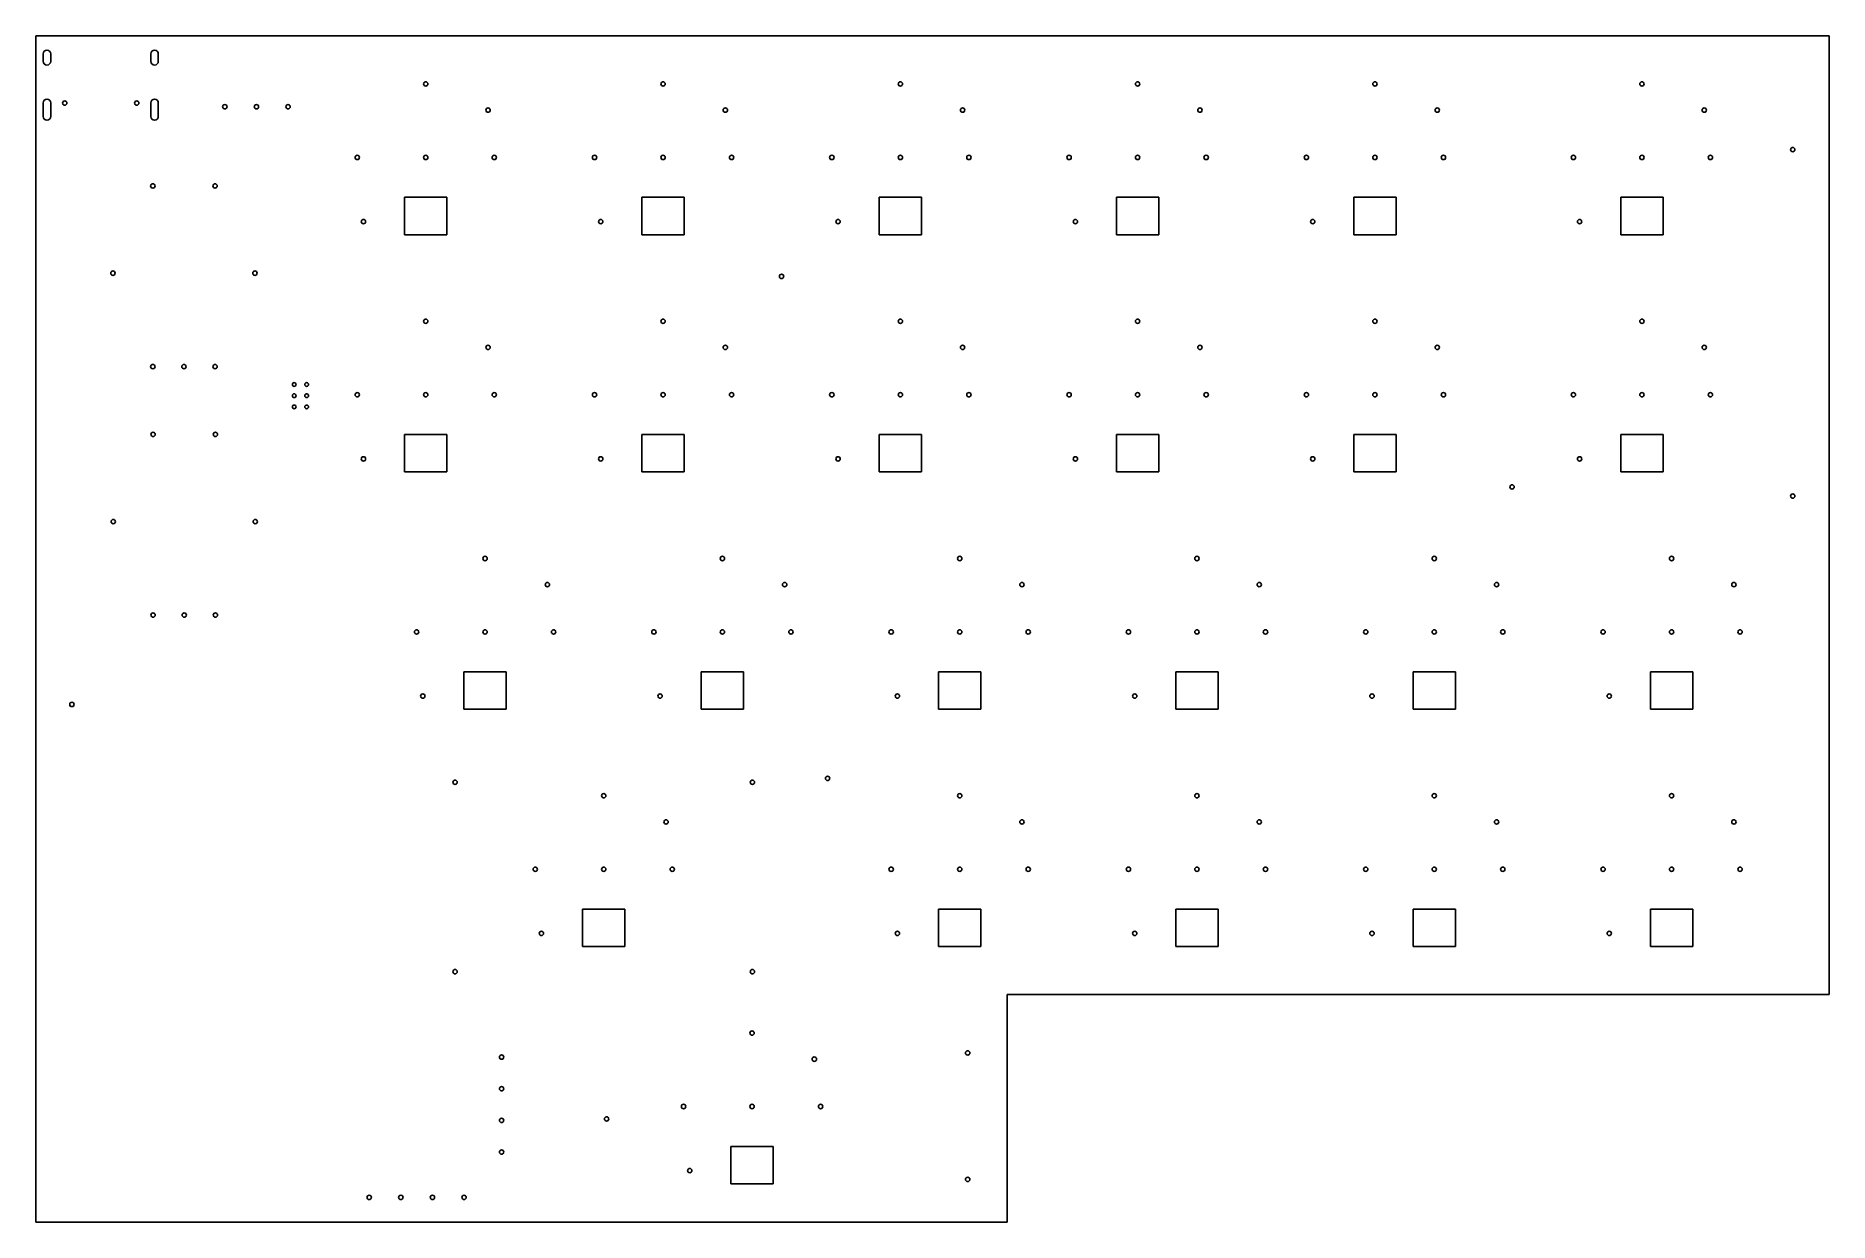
# Model space of a CAD drawing. Extents: x 59 to 203, y -122 to -27.
import ezdxf

# ---------------------------------------------------------------- set-up
doc = ezdxf.new("R2010")
doc.units = 0
doc.layers.add('BLACK', color=7, linetype='CONTINUOUS')

msp = doc.modelspace()

# ---------------------------------------------------------------- linework, layer by layer
at = {"layer": 'BLACK', "linetype": 'CONTINUOUS'}
for p, q in [((59.1975, -122.0094), (59.1975, -26.7594)), ((59.1975, -26.7594), (62.6265, -26.7594)), ((62.6265, -26.7594), (203.1565, -26.7594)), ((203.1565, -103.7214), (203.1565, -26.7594)), ((59.7865, -28.2034), (59.7865, -28.8034)), ((60.3865, -28.8034), (60.3865, -28.2034)), ((68.4265, -28.2034), (68.4265, -28.8034)), ((69.0265, -28.8034), (69.0265, -28.2034)), ((59.7865, -32.1334), (59.7865, -33.2334)), ((60.3865, -33.2334), (60.3865, -32.1334)), ((68.4265, -32.1334), (68.4265, -33.2334)), ((69.0265, -33.2334), (69.0265, -32.1334)), ((88.7965, -39.7234), (88.7965, -42.7234)), ((92.1965, -39.7234), (88.7965, -39.7234)), ((92.1965, -42.7234), (92.1965, -39.7234)), ((107.8465, -39.7234), (107.8465, -42.7234)), ((111.2465, -39.7234), (107.8465, -39.7234)), ((111.2465, -42.7234), (111.2465, -39.7234)), ((126.8965, -39.7234), (126.8965, -42.7234)), ((130.2965, -39.7234), (126.8965, -39.7234)), ((130.2965, -42.7234), (130.2965, -39.7234)), ((145.9465, -39.7234), (145.9465, -42.7234)), ((149.3465, -39.7234), (145.9465, -39.7234)), ((149.3465, -42.7234), (149.3465, -39.7234)), ((164.9965, -39.7234), (164.9965, -42.7234)), ((168.3965, -39.7234), (164.9965, -39.7234)), ((168.3965, -42.7234), (168.3965, -39.7234)), ((186.42775, -39.7234), (186.42775, -42.7234)), ((189.82775, -39.7234), (186.42775, -39.7234)), ((189.82775, -42.7234), (189.82775, -39.7234)), ((88.7965, -42.7234), (92.1965, -42.7234)), ((107.8465, -42.7234), (111.2465, -42.7234)), ((126.8965, -42.7234), (130.2965, -42.7234)), ((145.9465, -42.7234), (149.3465, -42.7234)), ((164.9965, -42.7234), (168.3965, -42.7234)), ((186.42775, -42.7234), (189.82775, -42.7234)), ((88.7965, -58.7734), (88.7965, -61.7734)), ((92.1965, -58.7734), (88.7965, -58.7734)), ((92.1965, -61.7734), (92.1965, -58.7734)), ((107.8465, -58.7734), (107.8465, -61.7734)), ((111.2465, -58.7734), (107.8465, -58.7734)), ((111.2465, -61.7734), (111.2465, -58.7734)), ((126.8965, -58.7734), (126.8965, -61.7734)), ((130.2965, -58.7734), (126.8965, -58.7734)), ((130.2965, -61.7734), (130.2965, -58.7734)), ((145.9465, -58.7734), (145.9465, -61.7734)), ((149.3465, -58.7734), (145.9465, -58.7734)), ((149.3465, -61.7734), (149.3465, -58.7734)), ((164.9965, -58.7734), (164.9965, -61.7734)), ((168.3965, -58.7734), (164.9965, -58.7734)), ((168.3965, -61.7734), (168.3965, -58.7734)), ((186.42775, -58.7734), (186.42775, -61.7734)), ((189.82775, -58.7734), (186.42775, -58.7734)), ((189.82775, -61.7734), (189.82775, -58.7734)), ((88.7965, -61.7734), (92.1965, -61.7734)), ((107.8465, -61.7734), (111.2465, -61.7734)), ((126.8965, -61.7734), (130.2965, -61.7734)), ((145.9465, -61.7734), (149.3465, -61.7734)), ((164.9965, -61.7734), (168.3965, -61.7734)), ((186.42775, -61.7734), (189.82775, -61.7734)), ((93.559, -77.8234), (93.559, -80.8234)), ((96.959, -77.8234), (93.559, -77.8234)), ((96.959, -80.8234), (96.959, -77.8234)), ((112.609, -77.8234), (112.609, -80.8234)), ((116.009, -77.8234), (112.609, -77.8234)), ((116.009, -80.8234), (116.009, -77.8234)), ((131.659, -77.8234), (131.659, -80.8234)), ((135.059, -77.8234), (131.659, -77.8234)), ((135.059, -80.8234), (135.059, -77.8234)), ((150.709, -77.8234), (150.709, -80.8234)), ((154.109, -77.8234), (150.709, -77.8234)), ((154.109, -80.8234), (154.109, -77.8234)), ((169.759, -77.8234), (169.759, -80.8234)), ((173.159, -77.8234), (169.759, -77.8234)), ((173.159, -80.8234), (173.159, -77.8234)), ((188.809, -77.8234), (188.809, -80.8234)), ((192.209, -77.8234), (188.809, -77.8234)), ((192.209, -80.8234), (192.209, -77.8234)), ((93.559, -80.8234), (96.959, -80.8234)), ((112.609, -80.8234), (116.009, -80.8234)), ((131.659, -80.8234), (135.059, -80.8234)), ((150.709, -80.8234), (154.109, -80.8234)), ((169.759, -80.8234), (173.159, -80.8234)), ((188.809, -80.8234), (192.209, -80.8234)), ((103.084, -96.8734), (103.084, -99.8734)), ((106.484, -96.8734), (103.084, -96.8734)), ((106.484, -99.8734), (106.484, -96.8734)), ((131.659, -96.8734), (131.659, -99.8734)), ((135.059, -96.8734), (131.659, -96.8734)), ((135.059, -99.8734), (135.059, -96.8734)), ((150.709, -96.8734), (150.709, -99.8734)), ((154.109, -96.8734), (150.709, -96.8734)), ((154.109, -99.8734), (154.109, -96.8734)), ((169.759, -96.8734), (169.759, -99.8734)), ((173.159, -96.8734), (169.759, -96.8734)), ((173.159, -99.8734), (173.159, -96.8734)), ((188.809, -96.8734), (188.809, -99.8734)), ((192.209, -96.8734), (188.809, -96.8734)), ((192.209, -99.8734), (192.209, -96.8734)), ((103.084, -99.8734), (106.484, -99.8734)), ((131.659, -99.8734), (135.059, -99.8734)), ((150.709, -99.8734), (154.109, -99.8734)), ((169.759, -99.8734), (173.159, -99.8734)), ((188.809, -99.8734), (192.209, -99.8734)), ((137.1755, -122.0094), (137.1755, -103.7214)), ((137.1755, -103.7214), (203.1565, -103.7214)), ((114.99025, -115.9234), (114.99025, -118.9234)), ((118.39025, -115.9234), (114.99025, -115.9234)), ((118.39025, -118.9234), (118.39025, -115.9234)), ((114.99025, -118.9234), (118.39025, -118.9234)), ((137.1755, -122.0094), (59.1975, -122.0094))]:
    msp.add_line(p, q, dxfattribs=at)
at = {"layer": 'BLACK'}
for centre, radius in [((90.4965, -30.6234), 0.175), ((109.5465, -30.6234), 0.175), ((128.5965, -30.6234), 0.175), ((147.6465, -30.6234), 0.175), ((166.6965, -30.6234), 0.175), ((188.12775, -30.6234), 0.175), ((61.5165, -32.1534), 0.175), ((67.2965, -32.1534), 0.175), ((74.3665, -32.4484), 0.175), ((76.9065, -32.4484), 0.175), ((79.4465, -32.4484), 0.175), ((95.4965, -32.7234), 0.175), ((114.5465, -32.7234), 0.175), ((133.5965, -32.7234), 0.175), ((152.6465, -32.7234), 0.175), ((171.6965, -32.7234), 0.175), ((193.12775, -32.7234), 0.175), ((200.2365, -35.8934), 0.175), ((84.9965, -36.5234), 0.175), ((90.4965, -36.5234), 0.175), ((95.9965, -36.5234), 0.175), ((104.0465, -36.5234), 0.175), ((109.5465, -36.5234), 0.175), ((115.0465, -36.5234), 0.175), ((123.0965, -36.5234), 0.175), ((128.5965, -36.5234), 0.175), ((134.0965, -36.5234), 0.175), ((142.1465, -36.5234), 0.175), ((147.6465, -36.5234), 0.175), ((153.1465, -36.5234), 0.175), ((161.1965, -36.5234), 0.175), ((166.6965, -36.5234), 0.175), ((172.1965, -36.5234), 0.175), ((182.62775, -36.5234), 0.175), ((188.12775, -36.5234), 0.175), ((193.62775, -36.5234), 0.175), ((68.5865, -38.8134), 0.175), ((73.5865, -38.8134), 0.175), ((85.4965, -41.6734), 0.175), ((104.5465, -41.6734), 0.175), ((123.5965, -41.6734), 0.175), ((142.6465, -41.6734), 0.175), ((161.6965, -41.6734), 0.175), ((183.12775, -41.6734), 0.175), ((65.3865, -45.8134), 0.175), ((76.7865, -45.8134), 0.175), ((119.0565, -46.0734), 0.175), ((90.4965, -49.6734), 0.175), ((109.5465, -49.6734), 0.175), ((128.5965, -49.6734), 0.175), ((147.6465, -49.6734), 0.175), ((166.6965, -49.6734), 0.175), ((188.12775, -49.6734), 0.175), ((95.4965, -51.7734), 0.175), ((114.5465, -51.7734), 0.175), ((133.5965, -51.7734), 0.175), ((152.6465, -51.7734), 0.175), ((171.6965, -51.7734), 0.175), ((193.12775, -51.7734), 0.175), ((68.5865, -53.3134), 0.175), ((71.0865, -53.3134), 0.175), ((73.5865, -53.3134), 0.175), ((79.9365, -54.7534), 0.15), ((80.9365, -54.7534), 0.15), ((79.9365, -55.6534), 0.15), ((80.9365, -55.6534), 0.15), ((84.9965, -55.5734), 0.175), ((90.4965, -55.5734), 0.175), ((95.9965, -55.5734), 0.175), ((104.0465, -55.5734), 0.175), ((109.5465, -55.5734), 0.175), ((115.0465, -55.5734), 0.175), ((123.0965, -55.5734), 0.175), ((128.5965, -55.5734), 0.175), ((134.0965, -55.5734), 0.175), ((142.1465, -55.5734), 0.175), ((147.6465, -55.5734), 0.175), ((153.1465, -55.5734), 0.175), ((161.1965, -55.5734), 0.175), ((166.6965, -55.5734), 0.175), ((172.1965, -55.5734), 0.175), ((182.62775, -55.5734), 0.175), ((188.12775, -55.5734), 0.175), ((193.62775, -55.5734), 0.175), ((79.9365, -56.5534), 0.15), ((80.9365, -56.5534), 0.15), ((68.6065, -58.7634), 0.175), ((73.6065, -58.7634), 0.175), ((85.4965, -60.7234), 0.175), ((104.5465, -60.7234), 0.175), ((123.5965, -60.7234), 0.175), ((142.6465, -60.7234), 0.175), ((161.6965, -60.7234), 0.175), ((183.12775, -60.7234), 0.175), ((177.7065, -62.9734), 0.175), ((200.2365, -63.7134), 0.175), ((65.4065, -65.7634), 0.175), ((76.8065, -65.7634), 0.175), ((95.259, -68.7234), 0.175), ((114.309, -68.7234), 0.175), ((133.359, -68.7234), 0.175), ((152.409, -68.7234), 0.175), ((171.459, -68.7234), 0.175), ((190.509, -68.7234), 0.175), ((100.259, -70.8234), 0.175), ((119.309, -70.8234), 0.175), ((138.359, -70.8234), 0.175), ((157.409, -70.8234), 0.175), ((176.459, -70.8234), 0.175), ((195.509, -70.8234), 0.175), ((68.6065, -73.2634), 0.175), ((71.1065, -73.2634), 0.175), ((73.6065, -73.2634), 0.175), ((89.759, -74.6234), 0.175), ((95.259, -74.6234), 0.175), ((100.759, -74.6234), 0.175), ((108.809, -74.6234), 0.175), ((114.309, -74.6234), 0.175), ((119.809, -74.6234), 0.175), ((127.859, -74.6234), 0.175), ((133.359, -74.6234), 0.175), ((138.859, -74.6234), 0.175), ((146.909, -74.6234), 0.175), ((152.409, -74.6234), 0.175), ((157.909, -74.6234), 0.175), ((165.959, -74.6234), 0.175), ((171.459, -74.6234), 0.175), ((176.959, -74.6234), 0.175), ((185.009, -74.6234), 0.175), ((190.509, -74.6234), 0.175), ((196.009, -74.6234), 0.175), ((62.0865, -80.4434), 0.175), ((90.259, -79.7734), 0.175), ((109.309, -79.7734), 0.175), ((128.359, -79.7734), 0.175), ((147.409, -79.7734), 0.175), ((166.459, -79.7734), 0.175), ((185.509, -79.7734), 0.175), ((122.7565, -86.3834), 0.175), ((92.846, -86.6884), 0.175), ((104.784, -87.7734), 0.175), ((116.722, -86.6884), 0.175), ((133.359, -87.7734), 0.175), ((152.409, -87.7734), 0.175), ((171.459, -87.7734), 0.175), ((190.509, -87.7734), 0.175), ((109.784, -89.8734), 0.175), ((138.359, -89.8734), 0.175), ((157.409, -89.8734), 0.175), ((176.459, -89.8734), 0.175), ((195.509, -89.8734), 0.175), ((99.284, -93.6734), 0.175), ((104.784, -93.6734), 0.175), ((110.284, -93.6734), 0.175), ((127.859, -93.6734), 0.175), ((133.359, -93.6734), 0.175), ((138.859, -93.6734), 0.175), ((146.909, -93.6734), 0.175), ((152.409, -93.6734), 0.175), ((157.909, -93.6734), 0.175), ((165.959, -93.6734), 0.175), ((171.459, -93.6734), 0.175), ((176.959, -93.6734), 0.175), ((185.009, -93.6734), 0.175), ((190.509, -93.6734), 0.175), ((196.009, -93.6734), 0.175), ((99.784, -98.8234), 0.175), ((128.359, -98.8234), 0.175), ((147.409, -98.8234), 0.175), ((166.459, -98.8234), 0.175), ((185.509, -98.8234), 0.175), ((92.846, -101.8984), 0.175), ((116.722, -101.8984), 0.175), ((116.69025, -106.8234), 0.175), ((96.58275, -108.7614), 0.175), ((121.69025, -108.9234), 0.175), ((134.0005, -108.4204), 0.175), ((96.58275, -111.3014), 0.175), ((96.58275, -113.8414), 0.175), ((105.0165, -113.7234), 0.175), ((111.19025, -112.7234), 0.175), ((116.69025, -112.7234), 0.175), ((122.19025, -112.7234), 0.175), ((96.58275, -116.3814), 0.175), ((111.69025, -117.8734), 0.175), ((134.0005, -118.5804), 0.175), ((85.9565, -120.0234), 0.175), ((88.4965, -120.0234), 0.175), ((91.0365, -120.0234), 0.175), ((93.5765, -120.0234), 0.175)]:
    msp.add_circle(centre, radius, dxfattribs=at)
for centre, start, end in [((60.0865, -28.2034), 0, 180), ((68.7265, -28.2034), 0, 180), ((60.0865, -28.8034), -180, 0), ((68.7265, -28.8034), -180, 0), ((60.0865, -32.1334), 0, 180), ((68.7265, -32.1334), 0, 180), ((60.0865, -33.2334), -180, 0), ((68.7265, -33.2334), -180, 0)]:
    msp.add_arc(centre, 0.3, start, end, dxfattribs=at)

doc.saveas('drawing.dxf')
